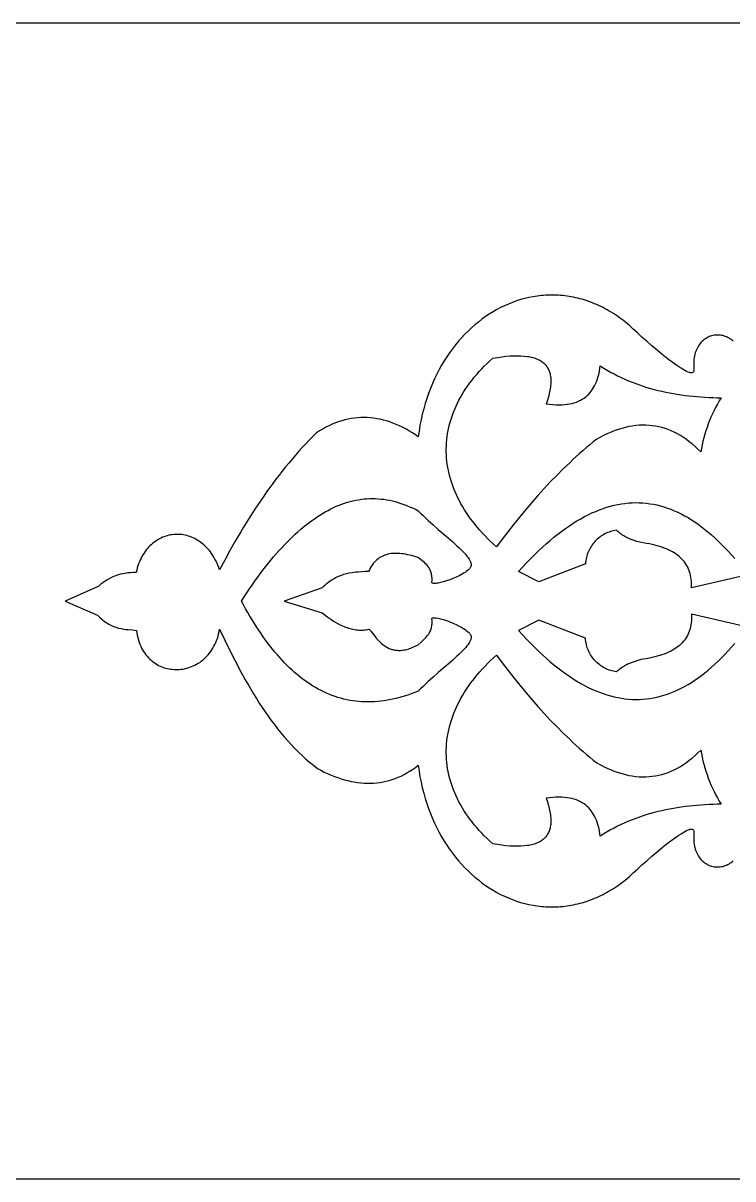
# Model space of a CAD drawing. Extents: x -445 to 570, y -1313 to 85.
# Drawn here: x -118.2 to -13.8, y -1313.2 to -1143.2 of the extents above; entities that cross this region are included whole.
import ezdxf

# ---------------------------------------------------------------- set-up
doc = ezdxf.new("R2010")
doc.units = 0
doc.layers.add('LAYER_1', color=18, linetype='CONTINUOUS')

msp = doc.modelspace()

# ---------------------------------------------------------------- linework, layer by layer
at = {"layer": 'LAYER_1'}
for points in [[(-394.6, -1313.22), (495.4, -1313.22), (495.4, -1143.22), (-394.6, -1143.22)], [(-49.11, -1192.5), (-48.44, -1192.39), (-47.79, -1192.3), (-47.18, -1192.23), (-46.59, -1192.18), (-46.03, -1192.15), (-45.49, -1192.14), (-44.99, -1192.15), (-44.51, -1192.19), (-44.05, -1192.24), (-43.84, -1192.28), (-43.63, -1192.32), (-43.43, -1192.36), (-43.23, -1192.41), (-43.05, -1192.47), (-42.87, -1192.53), (-42.69, -1192.59), (-42.52, -1192.66), (-42.36, -1192.74), (-42.21, -1192.82), (-42.06, -1192.91), (-41.92, -1193), (-41.79, -1193.1), (-41.67, -1193.2), (-41.55, -1193.31), (-41.43, -1193.42), (-41.33, -1193.54), (-41.23, -1193.66), (-41.14, -1193.79), (-41.05, -1193.92), (-40.98, -1194.06), (-40.91, -1194.2), (-40.84, -1194.35), (-40.79, -1194.51), (-40.74, -1194.67), (-40.69, -1194.83), (-40.66, -1195), (-40.63, -1195.18), (-40.6, -1195.36), (-40.59, -1195.54), (-40.58, -1195.73), (-40.58, -1195.93), (-40.58, -1196.13), (-40.59, -1196.33), (-40.61, -1196.55), (-40.64, -1196.76), (-40.71, -1197.21), (-40.81, -1197.68), (-40.94, -1198.17), (-41.09, -1198.68), (-41.27, -1199.21), (-40.78, -1199.28), (-40.3, -1199.32), (-39.84, -1199.35), (-39.4, -1199.36), (-38.98, -1199.36), (-38.58, -1199.33), (-38.19, -1199.29), (-37.82, -1199.23), (-37.47, -1199.16), (-37.14, -1199.07), (-36.82, -1198.96), (-36.52, -1198.84), (-36.23, -1198.7), (-35.96, -1198.55), (-35.7, -1198.38), (-35.46, -1198.2), (-35.23, -1198.01), (-35.02, -1197.8), (-34.82, -1197.58), (-34.63, -1197.34), (-34.46, -1197.09), (-34.3, -1196.84), (-34.15, -1196.56), (-34.01, -1196.28), (-33.89, -1195.99), (-33.77, -1195.68), (-33.67, -1195.37), (-33.58, -1195.04), (-33.5, -1194.71), (-33.42, -1194.36), (-33.36, -1194.01), (-33.31, -1193.64), (-32.81, -1193.96), (-32.3, -1194.27), (-31.79, -1194.56), (-31.27, -1194.83), (-30.76, -1195.1), (-30.23, -1195.35), (-29.71, -1195.59), (-29.18, -1195.82), (-28.65, -1196.04), (-28.11, -1196.25), (-27.57, -1196.44), (-27.03, -1196.62), (-26.48, -1196.8), (-25.93, -1196.96), (-25.38, -1197.11), (-24.82, -1197.25), (-24.26, -1197.38), (-23.7, -1197.5), (-23.13, -1197.62), (-22.56, -1197.72), (-21.99, -1197.81), (-21.42, -1197.9), (-20.84, -1197.98), (-20.26, -1198.05), (-19.68, -1198.11), (-19.1, -1198.16), (-18.51, -1198.2), (-17.92, -1198.24), (-17.33, -1198.27), (-16.74, -1198.3), (-16.14, -1198.32), (-15.55, -1198.33), (-15.83, -1198.79), (-16.09, -1199.27), (-16.35, -1199.74), (-16.59, -1200.22), (-16.82, -1200.71), (-17.04, -1201.2), (-17.25, -1201.69), (-17.44, -1202.19), (-17.62, -1202.69), (-17.79, -1203.19), (-17.95, -1203.7), (-18.09, -1204.21), (-18.23, -1204.73), (-18.35, -1205.25), (-18.45, -1205.77), (-18.55, -1206.3), (-18.96, -1205.89), (-19.38, -1205.5), (-19.81, -1205.13), (-20.23, -1204.79), (-20.66, -1204.47), (-21.1, -1204.17), (-21.54, -1203.89), (-21.98, -1203.64), (-22.43, -1203.41), (-22.88, -1203.2), (-23.33, -1203.02), (-23.79, -1202.86), (-24.25, -1202.72), (-24.72, -1202.6), (-25.19, -1202.51), (-25.67, -1202.44), (-26.15, -1202.39), (-26.63, -1202.37), (-27.12, -1202.36), (-27.61, -1202.38), (-28.11, -1202.43), (-28.61, -1202.49), (-29.11, -1202.58), (-29.62, -1202.69), (-30.13, -1202.83), (-30.65, -1202.98), (-31.17, -1203.16), (-31.69, -1203.37), (-32.22, -1203.59), (-32.75, -1203.84), (-33.29, -1204.11), (-33.83, -1204.4), (-34.34, -1204.82), (-34.85, -1205.24), (-35.35, -1205.66), (-35.85, -1206.09), (-36.35, -1206.53), (-36.84, -1206.98), (-37.33, -1207.42), (-37.81, -1207.88), (-38.3, -1208.34), (-38.77, -1208.8), (-39.72, -1209.75), (-40.66, -1210.71), (-41.58, -1211.7), (-42.49, -1212.71), (-43.39, -1213.73), (-44.28, -1214.78), (-45.16, -1215.84), (-46.02, -1216.92), (-46.87, -1218.02), (-47.72, -1219.14), (-48.55, -1220.27), (-49, -1219.87), (-49.43, -1219.46), (-49.85, -1219.06), (-50.25, -1218.65), (-50.64, -1218.23), (-51.02, -1217.82), (-51.38, -1217.4), (-51.73, -1216.97), (-52.07, -1216.55), (-52.39, -1216.12), (-52.69, -1215.69), (-52.99, -1215.26), (-53.27, -1214.82), (-53.53, -1214.39), (-53.79, -1213.95), (-54.02, -1213.51), (-54.25, -1213.06), (-54.46, -1212.62), (-54.66, -1212.17), (-54.84, -1211.73), (-55.01, -1211.28), (-55.16, -1210.83), (-55.3, -1210.38), (-55.43, -1209.93), (-55.54, -1209.47), (-55.64, -1209.02), (-55.73, -1208.57), (-55.8, -1208.11), (-55.86, -1207.66), (-55.9, -1207.21), (-55.93, -1206.75), (-55.95, -1206.3), (-55.95, -1205.84), (-55.94, -1205.39), (-55.92, -1204.94), (-55.88, -1204.48), (-55.82, -1204.03), (-55.76, -1203.58), (-55.67, -1203.13), (-55.58, -1202.68), (-55.47, -1202.23), (-55.35, -1201.78), (-55.21, -1201.34), (-55.06, -1200.89), (-54.89, -1200.45), (-54.72, -1200.01), (-54.52, -1199.57), (-54.32, -1199.13), (-54.1, -1198.7), (-53.86, -1198.27), (-53.61, -1197.84), (-53.35, -1197.41), (-53.07, -1196.98), (-52.78, -1196.56), (-52.48, -1196.14), (-52.16, -1195.72), (-51.83, -1195.31), (-51.48, -1194.9), (-51.12, -1194.49), (-50.75, -1194.08), (-50.36, -1193.68), (-49.96, -1193.29), (-49.54, -1192.89)], [(-60.08, -1214.96), (-59.73, -1215.32), (-59.37, -1215.67), (-58.63, -1216.36), (-57.88, -1217.04), (-57.13, -1217.69), (-55.68, -1218.95), (-55.01, -1219.54), (-54.38, -1220.1), (-54.09, -1220.37), (-53.81, -1220.64), (-53.55, -1220.9), (-53.32, -1221.15), (-53.1, -1221.39), (-52.91, -1221.63), (-52.74, -1221.85), (-52.59, -1222.07), (-52.48, -1222.28), (-52.39, -1222.48), (-52.35, -1222.58), (-52.33, -1222.67), (-52.31, -1222.77), (-52.3, -1222.86), (-52.3, -1222.94), (-52.31, -1223.03), (-52.33, -1223.11), (-52.35, -1223.19), (-52.39, -1223.27), (-52.43, -1223.34), (-52.48, -1223.42), (-52.54, -1223.49), (-52.69, -1223.62), (-52.85, -1223.76), (-53.02, -1223.89), (-53.2, -1224.02), (-53.4, -1224.15), (-53.6, -1224.27), (-53.82, -1224.39), (-54.04, -1224.51), (-54.5, -1224.73), (-54.97, -1224.93), (-55.45, -1225.11), (-55.91, -1225.27), (-56.36, -1225.4), (-56.78, -1225.51), (-57.15, -1225.59), (-57.32, -1225.61), (-57.48, -1225.63), (-57.62, -1225.64), (-57.75, -1225.65), (-57.85, -1225.64), (-57.94, -1225.62), (-58, -1225.6), (-58.05, -1225.56), (-58.06, -1225.54), (-58.07, -1225.52), (-58.07, -1225.49), (-58.07, -1225.46), (-58.05, -1225.26), (-58.05, -1225.06), (-58.05, -1224.88), (-58.06, -1224.7), (-58.08, -1224.53), (-58.11, -1224.37), (-58.14, -1224.21), (-58.18, -1224.07), (-58.22, -1223.93), (-58.27, -1223.79), (-58.32, -1223.67), (-58.38, -1223.55), (-58.45, -1223.43), (-58.52, -1223.32), (-58.66, -1223.11), (-58.83, -1222.92), (-59, -1222.75), (-59.18, -1222.58), (-59.36, -1222.42), (-59.74, -1222.13), (-60.11, -1221.83), (-60.43, -1221.73), (-60.74, -1221.64), (-61.05, -1221.55), (-61.35, -1221.48), (-61.65, -1221.41), (-61.94, -1221.35), (-62.23, -1221.31), (-62.51, -1221.27), (-62.78, -1221.24), (-63.05, -1221.22), (-63.31, -1221.22), (-63.57, -1221.22), (-63.82, -1221.24), (-64.06, -1221.26), (-64.3, -1221.3), (-64.53, -1221.35), (-64.76, -1221.41), (-64.98, -1221.48), (-65.19, -1221.57), (-65.4, -1221.67), (-65.6, -1221.78), (-65.8, -1221.9), (-65.99, -1222.04), (-66.17, -1222.19), (-66.35, -1222.35), (-66.51, -1222.53), (-66.68, -1222.72), (-66.83, -1222.93), (-66.98, -1223.15), (-67.13, -1223.38), (-67.26, -1223.63), (-67.39, -1223.9), (-67.9, -1223.91), (-68.39, -1223.93), (-68.86, -1223.96), (-69.32, -1224), (-69.77, -1224.06), (-70.21, -1224.13), (-70.63, -1224.23), (-70.84, -1224.28), (-71.05, -1224.34), (-71.25, -1224.41), (-71.46, -1224.48), (-71.66, -1224.56), (-71.86, -1224.64), (-72.06, -1224.74), (-72.25, -1224.84), (-72.45, -1224.95), (-72.65, -1225.06), (-72.84, -1225.18), (-73.03, -1225.32), (-73.22, -1225.46), (-73.42, -1225.61), (-73.61, -1225.77), (-73.8, -1225.94), (-73.99, -1226.11), (-74.18, -1226.3), (-79.8, -1228.23), (-74.18, -1229.97), (-73.77, -1230.3), (-73.36, -1230.6), (-72.94, -1230.9), (-72.51, -1231.17), (-72.08, -1231.43), (-71.64, -1231.66), (-71.2, -1231.87), (-70.98, -1231.96), (-70.76, -1232.05), (-70.54, -1232.13), (-70.32, -1232.21), (-70.1, -1232.27), (-69.89, -1232.33), (-69.67, -1232.38), (-69.45, -1232.43), (-69.23, -1232.46), (-69.02, -1232.49), (-68.8, -1232.5), (-68.59, -1232.51), (-68.38, -1232.51), (-68.17, -1232.5), (-67.96, -1232.48), (-67.76, -1232.45), (-67.55, -1232.41), (-67.35, -1232.35), (-67.28, -1232.39), (-67.21, -1232.45), (-67.13, -1232.54), (-67.04, -1232.64), (-66.62, -1233.21), (-66.35, -1233.55), (-66.2, -1233.73), (-66.04, -1233.92), (-65.87, -1234.1), (-65.69, -1234.28), (-65.5, -1234.46), (-65.3, -1234.62), (-65.08, -1234.79), (-64.85, -1234.93), (-64.61, -1235.07), (-64.35, -1235.19), (-64.08, -1235.3), (-63.94, -1235.34), (-63.8, -1235.38), (-63.65, -1235.41), (-63.5, -1235.44), (-63.35, -1235.46), (-63.19, -1235.48), (-63.02, -1235.49), (-62.86, -1235.49), (-62.69, -1235.49), (-62.51, -1235.47), (-62.33, -1235.45), (-62.15, -1235.43), (-61.96, -1235.39), (-61.77, -1235.35), (-61.57, -1235.29), (-61.37, -1235.23), (-61.17, -1235.16), (-60.96, -1235.08), (-60.75, -1234.99), (-60.53, -1234.88), (-60.31, -1234.77), (-60.08, -1234.65), (-59.67, -1234.27), (-59.28, -1233.92), (-59.09, -1233.73), (-58.91, -1233.55), (-58.74, -1233.36), (-58.59, -1233.16), (-58.45, -1232.94), (-58.33, -1232.71), (-58.27, -1232.59), (-58.22, -1232.47), (-58.18, -1232.34), (-58.14, -1232.2), (-58.11, -1232.05), (-58.08, -1231.9), (-58.06, -1231.75), (-58.05, -1231.58), (-58.04, -1231.41), (-58.04, -1231.23), (-58.05, -1231.05), (-58.07, -1230.85), (-58.07, -1230.8), (-58.06, -1230.77), (-58.05, -1230.75), (-58, -1230.72), (-57.94, -1230.69), (-57.85, -1230.68), (-57.75, -1230.68), (-57.62, -1230.68), (-57.48, -1230.7), (-57.15, -1230.76), (-56.78, -1230.85), (-56.36, -1230.97), (-55.91, -1231.11), (-55.45, -1231.28), (-54.97, -1231.48), (-54.5, -1231.69), (-54.04, -1231.92), (-53.82, -1232.04), (-53.6, -1232.17), (-53.4, -1232.29), (-53.2, -1232.42), (-53.02, -1232.56), (-52.85, -1232.69), (-52.69, -1232.83), (-52.54, -1232.96), (-52.48, -1233.03), (-52.43, -1233.11), (-52.39, -1233.18), (-52.35, -1233.26), (-52.33, -1233.34), (-52.31, -1233.42), (-52.3, -1233.51), (-52.3, -1233.59), (-52.31, -1233.68), (-52.33, -1233.78), (-52.35, -1233.87), (-52.39, -1233.97), (-52.48, -1234.17), (-52.59, -1234.38), (-52.74, -1234.6), (-52.91, -1234.82), (-53.1, -1235.06), (-53.32, -1235.3), (-53.55, -1235.55), (-53.81, -1235.81), (-54.09, -1236.08), (-54.38, -1236.35), (-55.01, -1236.91), (-55.68, -1237.5), (-57.13, -1238.76), (-57.88, -1239.41), (-58.63, -1240.09), (-59.37, -1240.78), (-59.73, -1241.13), (-60.08, -1241.49), (-60.6, -1241.69), (-61.11, -1241.88), (-61.62, -1242.06), (-62.13, -1242.22), (-62.63, -1242.37), (-63.13, -1242.5), (-63.63, -1242.62), (-64.12, -1242.73), (-64.6, -1242.82), (-65.09, -1242.89), (-65.56, -1242.96), (-66.04, -1243), (-66.51, -1243.04), (-66.98, -1243.06), (-67.44, -1243.07), (-67.9, -1243.06), (-68.36, -1243.04), (-68.81, -1243.01), (-69.26, -1242.97), (-69.7, -1242.91), (-70.15, -1242.84), (-70.58, -1242.75), (-71.02, -1242.65), (-71.45, -1242.54), (-71.88, -1242.42), (-72.3, -1242.28), (-72.72, -1242.13), (-73.14, -1241.97), (-73.55, -1241.79), (-73.96, -1241.6), (-74.37, -1241.4), (-74.77, -1241.19), (-75.17, -1240.96), (-75.57, -1240.73), (-75.96, -1240.48), (-76.35, -1240.22), (-76.74, -1239.94), (-77.12, -1239.66), (-77.5, -1239.36), (-77.88, -1239.05), (-78.26, -1238.73), (-78.63, -1238.39), (-79, -1238.05), (-79.36, -1237.69), (-79.72, -1237.32), (-80.08, -1236.94), (-80.44, -1236.55), (-80.79, -1236.15), (-81.14, -1235.74), (-81.49, -1235.31), (-81.83, -1234.88), (-82.18, -1234.43), (-82.52, -1233.97), (-82.85, -1233.5), (-83.19, -1233.02), (-83.52, -1232.53), (-83.84, -1232.03), (-84.17, -1231.52), (-84.49, -1231), (-84.81, -1230.47), (-85.13, -1229.92), (-85.45, -1229.37), (-85.76, -1228.81), (-86.07, -1228.23), (-85.68, -1227.63), (-85.28, -1227.03), (-84.89, -1226.45), (-84.5, -1225.88), (-84.1, -1225.32), (-83.71, -1224.77), (-83.31, -1224.24), (-82.92, -1223.71), (-82.53, -1223.2), (-82.13, -1222.7), (-81.73, -1222.22), (-81.34, -1221.74), (-80.94, -1221.28), (-80.55, -1220.83), (-80.15, -1220.39), (-79.75, -1219.97), (-79.35, -1219.56), (-78.96, -1219.16), (-78.56, -1218.77), (-78.16, -1218.39), (-77.76, -1218.03), (-77.36, -1217.68), (-76.96, -1217.34), (-76.56, -1217.02), (-76.16, -1216.71), (-75.75, -1216.41), (-75.35, -1216.12), (-74.95, -1215.85), (-74.55, -1215.59), (-74.14, -1215.34), (-73.74, -1215.11), (-73.33, -1214.89), (-72.93, -1214.68), (-72.52, -1214.49), (-72.12, -1214.3), (-71.71, -1214.14), (-71.3, -1213.98), (-70.9, -1213.84), (-70.49, -1213.71), (-70.08, -1213.6), (-69.67, -1213.49), (-69.26, -1213.41), (-68.85, -1213.33), (-68.44, -1213.27), (-68.03, -1213.22), (-67.61, -1213.19), (-67.2, -1213.17), (-66.79, -1213.16), (-66.37, -1213.17), (-65.96, -1213.19), (-65.54, -1213.23), (-65.13, -1213.27), (-64.71, -1213.34), (-64.29, -1213.41), (-63.87, -1213.51), (-63.46, -1213.61), (-63.04, -1213.73), (-62.62, -1213.86), (-62.19, -1214.01), (-61.77, -1214.17), (-61.35, -1214.35), (-60.93, -1214.54), (-60.5, -1214.74)], [(-18.55, -1250.15), (-18.45, -1250.68), (-18.35, -1251.2), (-18.23, -1251.72), (-18.09, -1252.24), (-17.95, -1252.75), (-17.79, -1253.26), (-17.62, -1253.76), (-17.44, -1254.26), (-17.25, -1254.76), (-17.04, -1255.25), (-16.82, -1255.74), (-16.59, -1256.23), (-16.35, -1256.71), (-16.09, -1257.18), (-15.83, -1257.66), (-15.55, -1258.12), (-16.14, -1258.13), (-16.74, -1258.15), (-17.33, -1258.18), (-17.92, -1258.21), (-18.51, -1258.25), (-19.1, -1258.29), (-19.68, -1258.34), (-20.26, -1258.4), (-20.84, -1258.47), (-21.42, -1258.55), (-21.99, -1258.64), (-22.56, -1258.73), (-23.13, -1258.83), (-23.7, -1258.95), (-24.26, -1259.07), (-24.82, -1259.2), (-25.38, -1259.34), (-25.93, -1259.49), (-26.48, -1259.65), (-27.03, -1259.83), (-27.57, -1260.01), (-28.11, -1260.2), (-28.65, -1260.41), (-29.18, -1260.63), (-29.71, -1260.86), (-30.23, -1261.1), (-30.76, -1261.35), (-31.27, -1261.62), (-31.79, -1261.89), (-32.3, -1262.18), (-32.81, -1262.49), (-33.31, -1262.81), (-33.36, -1262.44), (-33.42, -1262.09), (-33.5, -1261.74), (-33.58, -1261.41), (-33.67, -1261.08), (-33.77, -1260.77), (-33.89, -1260.46), (-34.01, -1260.17), (-34.15, -1259.89), (-34.3, -1259.61), (-34.46, -1259.36), (-34.63, -1259.11), (-34.82, -1258.87), (-35.02, -1258.65), (-35.23, -1258.44), (-35.46, -1258.25), (-35.7, -1258.07), (-35.96, -1257.9), (-36.23, -1257.75), (-36.52, -1257.61), (-36.82, -1257.49), (-37.14, -1257.38), (-37.47, -1257.29), (-37.82, -1257.22), (-38.19, -1257.16), (-38.58, -1257.12), (-38.98, -1257.09), (-39.4, -1257.09), (-39.84, -1257.1), (-40.3, -1257.12), (-40.78, -1257.17), (-41.27, -1257.24), (-41.09, -1257.77), (-40.94, -1258.28), (-40.81, -1258.77), (-40.71, -1259.24), (-40.64, -1259.69), (-40.61, -1259.9), (-40.59, -1260.12), (-40.58, -1260.32), (-40.58, -1260.52), (-40.58, -1260.72), (-40.59, -1260.91), (-40.6, -1261.09), (-40.63, -1261.27), (-40.66, -1261.45), (-40.69, -1261.62), (-40.74, -1261.78), (-40.79, -1261.94), (-40.84, -1262.1), (-40.91, -1262.24), (-40.98, -1262.39), (-41.05, -1262.53), (-41.14, -1262.66), (-41.23, -1262.79), (-41.33, -1262.91), (-41.43, -1263.03), (-41.55, -1263.14), (-41.67, -1263.25), (-41.79, -1263.35), (-41.92, -1263.45), (-42.06, -1263.54), (-42.21, -1263.63), (-42.36, -1263.71), (-42.52, -1263.79), (-42.69, -1263.86), (-42.87, -1263.92), (-43.05, -1263.98), (-43.23, -1264.04), (-43.43, -1264.09), (-43.63, -1264.13), (-43.84, -1264.17), (-44.05, -1264.21), (-44.51, -1264.26), (-44.99, -1264.3), (-45.49, -1264.31), (-46.03, -1264.3), (-46.59, -1264.27), (-47.18, -1264.22), (-47.79, -1264.15), (-48.44, -1264.06), (-49.11, -1263.95), (-49.54, -1263.56), (-49.96, -1263.16), (-50.36, -1262.77), (-50.75, -1262.37), (-51.12, -1261.96), (-51.48, -1261.55), (-51.83, -1261.14), (-52.16, -1260.73), (-52.48, -1260.31), (-52.78, -1259.89), (-53.07, -1259.47), (-53.35, -1259.04), (-53.61, -1258.61), (-53.86, -1258.18), (-54.1, -1257.75), (-54.32, -1257.32), (-54.52, -1256.88), (-54.72, -1256.44), (-54.89, -1256), (-55.06, -1255.56), (-55.21, -1255.11), (-55.35, -1254.67), (-55.47, -1254.22), (-55.58, -1253.77), (-55.67, -1253.32), (-55.76, -1252.87), (-55.82, -1252.42), (-55.88, -1251.97), (-55.92, -1251.51), (-55.94, -1251.06), (-55.95, -1250.61), (-55.95, -1250.15), (-55.93, -1249.7), (-55.9, -1249.24), (-55.86, -1248.79), (-55.8, -1248.34), (-55.73, -1247.88), (-55.64, -1247.43), (-55.54, -1246.98), (-55.43, -1246.52), (-55.3, -1246.07), (-55.16, -1245.62), (-55.01, -1245.17), (-54.84, -1244.72), (-54.66, -1244.28), (-54.46, -1243.83), (-54.25, -1243.39), (-54.02, -1242.94), (-53.79, -1242.5), (-53.53, -1242.06), (-53.27, -1241.63), (-52.99, -1241.19), (-52.69, -1240.76), (-52.39, -1240.33), (-52.07, -1239.9), (-51.73, -1239.48), (-51.38, -1239.05), (-51.02, -1238.63), (-50.64, -1238.22), (-50.25, -1237.8), (-49.85, -1237.39), (-49.43, -1236.99), (-49, -1236.58), (-48.55, -1236.18), (-47.72, -1237.31), (-46.87, -1238.43), (-46.02, -1239.53), (-45.16, -1240.61), (-44.28, -1241.67), (-43.39, -1242.72), (-42.49, -1243.74), (-41.58, -1244.75), (-40.66, -1245.74), (-39.72, -1246.7), (-38.77, -1247.65), (-38.3, -1248.11), (-37.81, -1248.57), (-37.33, -1249.03), (-36.84, -1249.47), (-36.35, -1249.92), (-35.85, -1250.36), (-35.35, -1250.79), (-34.85, -1251.21), (-34.34, -1251.63), (-33.83, -1252.05), (-33.29, -1252.34), (-32.75, -1252.61), (-32.22, -1252.86), (-31.69, -1253.08), (-31.17, -1253.29), (-30.65, -1253.47), (-30.13, -1253.62), (-29.62, -1253.76), (-29.11, -1253.87), (-28.61, -1253.96), (-28.11, -1254.02), (-27.61, -1254.07), (-27.12, -1254.09), (-26.63, -1254.08), (-26.15, -1254.06), (-25.67, -1254.01), (-25.19, -1253.94), (-24.72, -1253.85), (-24.25, -1253.73), (-23.79, -1253.59), (-23.33, -1253.43), (-22.88, -1253.25), (-22.43, -1253.04), (-21.98, -1252.81), (-21.54, -1252.56), (-21.1, -1252.28), (-20.66, -1251.98), (-20.23, -1251.66), (-19.81, -1251.32), (-19.38, -1250.95), (-18.96, -1250.56)]]:
    msp.add_lwpolyline(points, close=True, dxfattribs=at)
for points in [[(-13.76, -1190.01), (-13.92, -1189.88), (-14.09, -1189.76), (-14.25, -1189.64), (-14.42, -1189.54), (-14.6, -1189.45), (-14.77, -1189.37), (-14.95, -1189.3), (-15.13, -1189.24), (-15.31, -1189.19), (-15.49, -1189.15), (-15.67, -1189.13), (-15.86, -1189.11), (-16.04, -1189.1), (-16.22, -1189.11), (-16.41, -1189.12), (-16.59, -1189.14), (-16.77, -1189.18), (-16.94, -1189.22), (-17.12, -1189.28), (-17.29, -1189.34), (-17.46, -1189.42), (-17.62, -1189.5), (-17.78, -1189.6), (-17.94, -1189.7), (-18.09, -1189.82), (-18.24, -1189.94), (-18.38, -1190.07), (-18.52, -1190.22), (-18.65, -1190.37), (-18.77, -1190.53), (-18.88, -1190.71), (-18.99, -1190.89), (-19.09, -1191.08), (-19.18, -1191.28), (-19.27, -1191.49), (-19.34, -1191.71), (-19.41, -1191.94), (-19.46, -1192.18), (-19.51, -1192.43), (-19.54, -1192.68), (-19.56, -1192.95), (-19.58, -1193.22), (-19.58, -1193.51), (-19.57, -1193.8), (-19.54, -1194.1), (-19.54, -1194.2), (-19.54, -1194.29), (-19.55, -1194.37), (-19.57, -1194.44), (-19.6, -1194.5), (-19.64, -1194.55), (-19.68, -1194.59), (-19.73, -1194.62), (-19.79, -1194.64), (-19.86, -1194.65), (-19.93, -1194.66), (-20.01, -1194.65), (-20.1, -1194.64), (-20.2, -1194.61), (-20.4, -1194.55), (-20.63, -1194.45), (-20.88, -1194.33), (-21.15, -1194.18), (-21.44, -1194), (-21.75, -1193.8), (-22.07, -1193.59), (-22.41, -1193.35), (-22.75, -1193.1), (-23.47, -1192.55), (-24.21, -1191.95), (-24.97, -1191.32), (-25.73, -1190.68), (-26.47, -1190.03), (-27.18, -1189.4), (-27.85, -1188.79), (-28.47, -1188.22), (-28.75, -1187.96), (-29.04, -1187.71), (-29.33, -1187.46), (-29.62, -1187.22), (-29.91, -1186.99), (-30.2, -1186.77), (-30.5, -1186.55), (-30.8, -1186.34), (-31.09, -1186.14), (-31.39, -1185.94), (-31.69, -1185.76), (-32, -1185.58), (-32.3, -1185.4), (-32.6, -1185.23), (-32.91, -1185.07), (-33.21, -1184.92), (-33.52, -1184.77), (-33.83, -1184.63), (-34.14, -1184.5), (-34.45, -1184.37), (-34.76, -1184.26), (-35.07, -1184.14), (-35.38, -1184.04), (-35.69, -1183.94), (-36, -1183.84), (-36.32, -1183.76), (-36.63, -1183.68), (-36.94, -1183.61), (-37.26, -1183.54), (-37.57, -1183.48), (-37.89, -1183.43), (-38.2, -1183.38), (-38.51, -1183.34), (-38.83, -1183.3), (-39.14, -1183.27), (-39.46, -1183.25), (-39.77, -1183.24), (-40.08, -1183.23), (-40.4, -1183.22), (-40.71, -1183.23), (-41.02, -1183.24), (-41.33, -1183.25), (-41.65, -1183.27), (-41.96, -1183.3), (-42.27, -1183.33), (-42.58, -1183.37), (-43.19, -1183.47), (-43.8, -1183.59), (-44.41, -1183.73), (-45.02, -1183.9), (-45.62, -1184.09), (-46.21, -1184.3), (-46.8, -1184.54), (-47.38, -1184.79), (-47.96, -1185.07), (-48.52, -1185.37), (-49.08, -1185.69), (-49.64, -1186.03), (-50.18, -1186.4), (-50.71, -1186.78), (-51.24, -1187.19), (-51.75, -1187.61), (-52.26, -1188.06), (-52.75, -1188.52), (-53.24, -1189), (-53.71, -1189.51), (-54.17, -1190.03), (-54.61, -1190.57), (-55.04, -1191.13), (-55.46, -1191.7), (-55.87, -1192.3), (-56.26, -1192.91), (-56.64, -1193.54), (-57, -1194.19), (-57.34, -1194.86), (-57.67, -1195.54), (-57.98, -1196.23), (-58.28, -1196.95), (-58.55, -1197.68), (-58.81, -1198.42), (-59.05, -1199.19), (-59.27, -1199.96), (-59.48, -1200.76), (-59.66, -1201.56), (-59.82, -1202.38), (-59.96, -1203.22), (-60.08, -1204.07), (-60.54, -1203.75), (-61, -1203.46), (-61.46, -1203.18), (-61.92, -1202.92), (-62.39, -1202.67), (-62.85, -1202.45), (-63.32, -1202.24), (-63.79, -1202.06), (-64.26, -1201.89), (-64.73, -1201.74), (-65.2, -1201.61), (-65.67, -1201.5), (-66.14, -1201.41), (-66.61, -1201.34), (-67.08, -1201.29), (-67.56, -1201.25), (-68.03, -1201.24), (-68.5, -1201.25), (-68.97, -1201.28), (-69.44, -1201.32), (-69.92, -1201.39), (-70.39, -1201.48), (-70.86, -1201.59), (-71.32, -1201.72), (-71.79, -1201.86), (-72.26, -1202.04), (-72.73, -1202.23), (-73.19, -1202.44), (-73.65, -1202.67), (-74.12, -1202.93), (-74.57, -1203.2), (-75.03, -1203.5), (-75.57, -1204.03), (-76.09, -1204.56), (-76.61, -1205.1), (-77.12, -1205.65), (-77.63, -1206.21), (-78.13, -1206.78), (-78.62, -1207.35), (-79.11, -1207.93), (-79.59, -1208.51), (-80.07, -1209.11), (-80.54, -1209.71), (-81, -1210.31), (-81.46, -1210.93), (-81.91, -1211.55), (-82.36, -1212.17), (-82.8, -1212.8), (-83.24, -1213.44), (-83.67, -1214.08), (-84.1, -1214.73), (-84.52, -1215.39), (-84.94, -1216.05), (-85.35, -1216.71), (-85.76, -1217.38), (-86.17, -1218.06), (-86.97, -1219.43), (-87.75, -1220.81), (-88.51, -1222.21), (-89.27, -1223.63), (-89.39, -1223.29), (-89.52, -1222.96), (-89.66, -1222.65), (-89.8, -1222.35), (-89.96, -1222.06), (-90.12, -1221.78), (-90.28, -1221.51), (-90.46, -1221.25), (-90.64, -1221.01), (-90.82, -1220.77), (-91.01, -1220.55), (-91.21, -1220.34), (-91.41, -1220.14), (-91.61, -1219.95), (-91.82, -1219.77), (-92.04, -1219.61), (-92.25, -1219.45), (-92.48, -1219.31), (-92.7, -1219.17), (-92.93, -1219.05), (-93.16, -1218.94), (-93.39, -1218.84), (-93.62, -1218.75), (-93.86, -1218.67), (-94.1, -1218.6), (-94.34, -1218.55), (-94.58, -1218.5), (-94.82, -1218.46), (-95.06, -1218.44), (-95.3, -1218.42), (-95.54, -1218.42), (-95.78, -1218.43), (-96.02, -1218.44), (-96.26, -1218.47), (-96.5, -1218.51), (-96.74, -1218.56), (-96.97, -1218.62), (-97.2, -1218.69), (-97.43, -1218.77), (-97.66, -1218.86), (-97.88, -1218.96), (-98.1, -1219.07), (-98.32, -1219.19), (-98.53, -1219.32), (-98.74, -1219.46), (-98.95, -1219.61), (-99.15, -1219.77), (-99.34, -1219.94), (-99.53, -1220.12), (-99.72, -1220.31), (-99.89, -1220.51), (-100.07, -1220.72), (-100.23, -1220.95), (-100.39, -1221.18), (-100.54, -1221.42), (-100.69, -1221.66), (-100.82, -1221.92), (-100.95, -1222.19), (-101.07, -1222.47), (-101.18, -1222.76), (-101.29, -1223.06), (-101.38, -1223.36), (-101.47, -1223.68), (-101.54, -1224.01), (-101.97, -1224.03), (-102.38, -1224.06), (-102.77, -1224.1), (-103.15, -1224.16), (-103.51, -1224.22), (-103.87, -1224.3), (-104.21, -1224.4), (-104.55, -1224.51), (-104.87, -1224.64), (-105.19, -1224.78), (-105.51, -1224.94), (-105.82, -1225.12), (-106.12, -1225.32), (-106.43, -1225.53), (-106.73, -1225.77), (-107.03, -1226.03), (-111.99, -1228.23), (-107.23, -1230.29), (-107.04, -1230.5), (-106.84, -1230.69), (-106.64, -1230.87), (-106.45, -1231.03), (-106.25, -1231.19), (-106.06, -1231.33), (-105.86, -1231.46), (-105.67, -1231.58), (-105.47, -1231.69), (-105.28, -1231.78), (-105.09, -1231.87), (-104.89, -1231.96), (-104.7, -1232.03), (-104.51, -1232.09), (-104.14, -1232.2), (-103.77, -1232.29), (-103.41, -1232.35), (-103.07, -1232.4), (-102.73, -1232.44), (-102.09, -1232.49), (-101.79, -1232.52), (-101.51, -1232.55), (-101.46, -1232.92), (-101.39, -1233.27), (-101.31, -1233.61), (-101.22, -1233.94), (-101.12, -1234.26), (-101.01, -1234.56), (-100.88, -1234.86), (-100.75, -1235.14), (-100.6, -1235.41), (-100.45, -1235.66), (-100.29, -1235.91), (-100.11, -1236.14), (-99.93, -1236.36), (-99.74, -1236.57), (-99.55, -1236.76), (-99.34, -1236.95), (-99.13, -1237.12), (-98.92, -1237.28), (-98.7, -1237.43), (-98.47, -1237.57), (-98.24, -1237.69), (-98, -1237.81), (-97.76, -1237.91), (-97.51, -1238), (-97.26, -1238.08), (-97.01, -1238.14), (-96.76, -1238.2), (-96.5, -1238.24), (-96.24, -1238.27), (-95.98, -1238.29), (-95.72, -1238.3), (-95.46, -1238.3), (-95.2, -1238.29), (-94.94, -1238.26), (-94.68, -1238.23), (-94.42, -1238.18), (-94.16, -1238.12), (-93.9, -1238.05), (-93.65, -1237.97), (-93.4, -1237.88), (-93.15, -1237.77), (-92.91, -1237.66), (-92.67, -1237.53), (-92.43, -1237.39), (-92.2, -1237.25), (-91.98, -1237.09), (-91.76, -1236.92), (-91.54, -1236.73), (-91.34, -1236.54), (-91.14, -1236.34), (-90.95, -1236.13), (-90.76, -1235.9), (-90.58, -1235.67), (-90.42, -1235.42), (-90.26, -1235.16), (-90.11, -1234.89), (-89.97, -1234.62), (-89.84, -1234.33), (-89.72, -1234.03), (-89.61, -1233.72), (-89.51, -1233.4), (-89.43, -1233.06), (-89.36, -1232.72), (-89.3, -1232.37), (-88.56, -1233.91), (-87.81, -1235.43), (-87.05, -1236.92), (-86.67, -1237.66), (-86.28, -1238.38), (-85.89, -1239.1), (-85.5, -1239.81), (-85.1, -1240.51), (-84.69, -1241.2), (-84.28, -1241.89), (-83.87, -1242.56), (-83.44, -1243.23), (-83.01, -1243.88), (-82.58, -1244.53), (-82.13, -1245.16), (-81.68, -1245.79), (-81.22, -1246.4), (-80.75, -1247.01), (-80.27, -1247.6), (-79.78, -1248.18), (-79.29, -1248.75), (-78.78, -1249.31), (-78.26, -1249.85), (-77.73, -1250.39), (-77.19, -1250.91), (-76.64, -1251.42), (-76.07, -1251.91), (-75.49, -1252.39), (-74.9, -1252.86), (-74.4, -1253.13), (-73.9, -1253.38), (-73.4, -1253.61), (-72.9, -1253.83), (-72.41, -1254.03), (-71.92, -1254.21), (-71.42, -1254.37), (-70.93, -1254.52), (-70.45, -1254.64), (-69.96, -1254.75), (-69.48, -1254.84), (-69, -1254.92), (-68.52, -1254.97), (-68.04, -1255.01), (-67.57, -1255.03), (-67.1, -1255.03), (-66.63, -1255.01), (-66.17, -1254.97), (-65.71, -1254.91), (-65.25, -1254.84), (-64.8, -1254.74), (-64.35, -1254.62), (-63.9, -1254.49), (-63.46, -1254.34), (-63.02, -1254.16), (-62.59, -1253.97), (-62.16, -1253.75), (-61.73, -1253.52), (-61.31, -1253.27), (-60.9, -1252.99), (-60.49, -1252.7), (-60.08, -1252.38), (-59.96, -1253.23), (-59.82, -1254.07), (-59.66, -1254.89), (-59.48, -1255.69), (-59.27, -1256.49), (-59.05, -1257.26), (-58.81, -1258.02), (-58.55, -1258.77), (-58.28, -1259.5), (-57.98, -1260.22), (-57.67, -1260.91), (-57.34, -1261.59), (-57, -1262.26), (-56.64, -1262.91), (-56.26, -1263.54), (-55.87, -1264.15), (-55.46, -1264.74), (-55.04, -1265.32), (-54.61, -1265.88), (-54.17, -1266.42), (-53.71, -1266.94), (-53.24, -1267.45), (-52.75, -1267.93), (-52.26, -1268.39), (-51.75, -1268.84), (-51.24, -1269.26), (-50.71, -1269.67), (-50.18, -1270.05), (-49.64, -1270.42), (-49.08, -1270.76), (-48.52, -1271.08), (-47.96, -1271.38), (-47.38, -1271.66), (-46.8, -1271.91), (-46.21, -1272.15), (-45.62, -1272.36), (-45.02, -1272.55), (-44.41, -1272.72), (-43.8, -1272.86), (-43.19, -1272.98), (-42.58, -1273.08), (-42.27, -1273.12), (-41.96, -1273.15), (-41.65, -1273.18), (-41.33, -1273.2), (-41.02, -1273.21), (-40.71, -1273.22), (-40.4, -1273.22), (-40.08, -1273.22), (-39.77, -1273.21), (-39.46, -1273.2), (-39.14, -1273.17), (-38.83, -1273.15), (-38.51, -1273.11), (-38.2, -1273.07), (-37.89, -1273.02), (-37.57, -1272.97), (-37.26, -1272.91), (-36.94, -1272.84), (-36.63, -1272.77), (-36.32, -1272.69), (-36, -1272.61), (-35.69, -1272.51), (-35.38, -1272.41), (-35.07, -1272.31), (-34.76, -1272.19), (-34.45, -1272.08), (-34.14, -1271.95), (-33.83, -1271.82), (-33.52, -1271.68), (-33.21, -1271.53), (-32.91, -1271.38), (-32.6, -1271.22), (-32.3, -1271.05), (-32, -1270.87), (-31.69, -1270.69), (-31.39, -1270.51), (-31.09, -1270.31), (-30.8, -1270.11), (-30.5, -1269.9), (-30.2, -1269.68), (-29.91, -1269.46), (-29.62, -1269.23), (-29.33, -1268.99), (-29.04, -1268.74), (-28.75, -1268.49), (-28.47, -1268.23), (-27.85, -1267.66), (-27.18, -1267.05), (-26.47, -1266.42), (-25.73, -1265.77), (-24.97, -1265.13), (-24.21, -1264.5), (-23.47, -1263.9), (-22.75, -1263.35), (-22.41, -1263.1), (-22.07, -1262.86), (-21.75, -1262.65), (-21.44, -1262.45), (-21.15, -1262.27), (-20.88, -1262.12), (-20.63, -1262), (-20.4, -1261.9), (-20.2, -1261.84), (-20.1, -1261.81), (-20.01, -1261.8), (-19.93, -1261.79), (-19.86, -1261.8), (-19.79, -1261.81), (-19.73, -1261.83), (-19.68, -1261.86), (-19.64, -1261.9), (-19.6, -1261.95), (-19.57, -1262.01), (-19.55, -1262.08), (-19.54, -1262.16), (-19.54, -1262.25), (-19.54, -1262.35), (-19.57, -1262.65), (-19.58, -1262.94), (-19.58, -1263.23), (-19.56, -1263.5), (-19.54, -1263.77), (-19.51, -1264.02), (-19.46, -1264.27), (-19.41, -1264.51), (-19.34, -1264.74), (-19.27, -1264.96), (-19.18, -1265.17), (-19.09, -1265.37), (-18.99, -1265.56), (-18.88, -1265.74), (-18.77, -1265.92), (-18.65, -1266.08), (-18.52, -1266.23), (-18.38, -1266.38), (-18.24, -1266.51), (-18.09, -1266.63), (-17.94, -1266.75), (-17.78, -1266.85), (-17.62, -1266.95), (-17.46, -1267.03), (-17.29, -1267.11), (-17.12, -1267.17), (-16.94, -1267.23), (-16.77, -1267.27), (-16.59, -1267.31), (-16.41, -1267.33), (-16.22, -1267.34), (-16.04, -1267.35), (-15.86, -1267.34), (-15.67, -1267.32), (-15.49, -1267.3), (-15.31, -1267.26), (-15.13, -1267.21), (-14.95, -1267.15), (-14.77, -1267.08), (-14.6, -1267), (-14.42, -1266.91), (-14.25, -1266.81), (-14.09, -1266.69), (-13.92, -1266.57), (-13.76, -1266.44)], [(-11.63, -1224.4), (-19.89, -1226.3), (-19.88, -1225.97), (-19.89, -1225.66), (-19.91, -1225.35), (-19.93, -1225.05), (-19.98, -1224.76), (-20.03, -1224.47), (-20.1, -1224.19), (-20.18, -1223.92), (-20.28, -1223.66), (-20.39, -1223.41), (-20.51, -1223.17), (-20.64, -1222.93), (-20.79, -1222.7), (-20.95, -1222.48), (-21.13, -1222.26), (-21.31, -1222.06), (-21.51, -1221.86), (-21.73, -1221.67), (-21.95, -1221.49), (-22.19, -1221.31), (-22.45, -1221.15), (-22.71, -1220.99), (-22.99, -1220.84), (-23.28, -1220.7), (-23.59, -1220.56), (-23.91, -1220.44), (-24.24, -1220.32), (-24.58, -1220.21), (-24.94, -1220.1), (-25.31, -1220.01), (-25.69, -1219.92), (-26.09, -1219.84), (-26.57, -1219.76), (-27.03, -1219.67), (-27.48, -1219.56), (-27.92, -1219.45), (-28.34, -1219.32), (-28.75, -1219.17), (-29.14, -1219.01), (-29.33, -1218.92), (-29.51, -1218.83), (-29.69, -1218.73), (-29.87, -1218.63), (-30.04, -1218.52), (-30.21, -1218.41), (-30.38, -1218.29), (-30.54, -1218.16), (-30.69, -1218.03), (-30.85, -1217.9), (-30.92, -1217.82), (-31.15, -1217.86), (-31.38, -1217.9), (-31.6, -1217.95), (-31.82, -1218.02), (-32.03, -1218.09), (-32.24, -1218.17), (-32.45, -1218.26), (-32.65, -1218.36), (-32.85, -1218.47), (-33.04, -1218.58), (-33.22, -1218.71), (-33.4, -1218.84), (-33.58, -1218.98), (-33.75, -1219.12), (-33.91, -1219.28), (-34.06, -1219.44), (-34.21, -1219.6), (-34.36, -1219.78), (-34.49, -1219.96), (-34.62, -1220.14), (-34.74, -1220.34), (-34.85, -1220.53), (-34.96, -1220.73), (-35.06, -1220.94), (-35.14, -1221.15), (-35.22, -1221.37), (-35.3, -1221.59), (-35.36, -1221.82), (-35.41, -1222.05), (-35.46, -1222.28), (-35.49, -1222.51), (-35.51, -1222.75), (-42.36, -1225.41), (-45.32, -1223.89), (-44.74, -1223.25), (-44.15, -1222.62), (-43.57, -1222.02), (-42.99, -1221.43), (-42.41, -1220.87), (-41.83, -1220.33), (-41.26, -1219.82), (-40.69, -1219.32), (-40.12, -1218.85), (-39.55, -1218.39), (-38.98, -1217.96), (-38.42, -1217.55), (-37.86, -1217.17), (-37.3, -1216.8), (-36.74, -1216.45), (-36.19, -1216.13), (-35.63, -1215.82), (-35.08, -1215.54), (-34.54, -1215.28), (-33.99, -1215.04), (-33.44, -1214.82), (-32.9, -1214.62), (-32.36, -1214.44), (-31.82, -1214.28), (-31.28, -1214.15), (-30.75, -1214.03), (-30.21, -1213.94), (-29.68, -1213.86), (-29.15, -1213.81), (-28.63, -1213.77), (-28.1, -1213.76), (-27.58, -1213.77), (-27.05, -1213.79), (-26.53, -1213.84), (-26.01, -1213.91), (-25.5, -1214), (-24.98, -1214.1), (-24.47, -1214.23), (-23.95, -1214.38), (-23.44, -1214.55), (-22.93, -1214.73), (-22.43, -1214.94), (-21.92, -1215.17), (-21.42, -1215.41), (-20.91, -1215.68), (-20.41, -1215.96), (-19.91, -1216.27), (-19.41, -1216.59), (-18.92, -1216.94), (-18.42, -1217.3), (-17.93, -1217.69), (-17.44, -1218.09), (-16.95, -1218.51), (-16.46, -1218.95), (-15.97, -1219.41), (-15.48, -1219.89), (-15, -1220.39), (-14.51, -1220.9), (-14.03, -1221.44), (-13.55, -1221.99)], [(-11.63, -1232.07), (-19.89, -1230.17), (-19.88, -1230.49), (-19.89, -1230.81), (-19.91, -1231.12), (-19.93, -1231.42), (-19.98, -1231.71), (-20.03, -1232), (-20.1, -1232.27), (-20.18, -1232.54), (-20.28, -1232.8), (-20.39, -1233.06), (-20.51, -1233.3), (-20.64, -1233.54), (-20.79, -1233.77), (-20.95, -1233.99), (-21.13, -1234.2), (-21.31, -1234.41), (-21.51, -1234.61), (-21.73, -1234.8), (-21.95, -1234.98), (-22.19, -1235.15), (-22.45, -1235.32), (-22.71, -1235.48), (-22.99, -1235.63), (-23.28, -1235.77), (-23.59, -1235.9), (-23.91, -1236.03), (-24.24, -1236.15), (-24.58, -1236.26), (-24.94, -1236.36), (-25.31, -1236.46), (-25.69, -1236.55), (-26.09, -1236.62), (-26.57, -1236.71), (-27.03, -1236.8), (-27.48, -1236.9), (-27.92, -1237.02), (-28.34, -1237.15), (-28.75, -1237.3), (-29.14, -1237.46), (-29.33, -1237.54), (-29.51, -1237.64), (-29.69, -1237.73), (-29.87, -1237.84), (-30.04, -1237.95), (-30.21, -1238.06), (-30.38, -1238.18), (-30.54, -1238.3), (-30.69, -1238.43), (-30.85, -1238.57), (-30.92, -1238.64), (-31.15, -1238.61), (-31.38, -1238.57), (-31.6, -1238.51), (-31.82, -1238.45), (-32.03, -1238.38), (-32.24, -1238.3), (-32.45, -1238.21), (-32.65, -1238.11), (-32.85, -1238), (-33.04, -1237.88), (-33.22, -1237.76), (-33.4, -1237.63), (-33.58, -1237.49), (-33.75, -1237.34), (-33.91, -1237.19), (-34.06, -1237.03), (-34.21, -1236.86), (-34.36, -1236.69), (-34.49, -1236.51), (-34.62, -1236.32), (-34.74, -1236.13), (-34.85, -1235.94), (-34.96, -1235.73), (-35.06, -1235.53), (-35.14, -1235.31), (-35.22, -1235.1), (-35.3, -1234.88), (-35.36, -1234.65), (-35.41, -1234.42), (-35.46, -1234.19), (-35.49, -1233.95), (-35.51, -1233.71), (-42.36, -1231.06), (-45.32, -1232.57), (-44.74, -1233.22), (-44.15, -1233.85), (-43.57, -1234.45), (-42.99, -1235.03), (-42.41, -1235.59), (-41.83, -1236.13), (-41.26, -1236.65), (-40.69, -1237.15), (-40.12, -1237.62), (-39.55, -1238.07), (-38.98, -1238.5), (-38.42, -1238.91), (-37.86, -1239.3), (-37.3, -1239.67), (-36.74, -1240.02), (-36.19, -1240.34), (-35.63, -1240.64), (-35.08, -1240.93), (-34.54, -1241.19), (-33.99, -1241.43), (-33.44, -1241.65), (-32.9, -1241.85), (-32.36, -1242.03), (-31.82, -1242.18), (-31.28, -1242.32), (-30.75, -1242.44), (-30.21, -1242.53), (-29.68, -1242.61), (-29.15, -1242.66), (-28.63, -1242.69), (-28.1, -1242.71), (-27.58, -1242.7), (-27.05, -1242.67), (-26.53, -1242.63), (-26.01, -1242.56), (-25.5, -1242.47), (-24.98, -1242.36), (-24.47, -1242.24), (-23.95, -1242.09), (-23.44, -1241.92), (-22.93, -1241.74), (-22.43, -1241.53), (-21.92, -1241.3), (-21.42, -1241.05), (-20.91, -1240.79), (-20.41, -1240.5), (-19.91, -1240.2), (-19.41, -1239.87), (-18.92, -1239.53), (-18.42, -1239.17), (-17.93, -1238.78), (-17.44, -1238.38), (-16.95, -1237.96), (-16.46, -1237.52), (-15.97, -1237.06), (-15.48, -1236.58), (-15, -1236.08), (-14.51, -1235.56), (-14.03, -1235.03), (-13.55, -1234.47)]]:
    msp.add_lwpolyline(points, dxfattribs=at)

doc.saveas('drawing.dxf')
